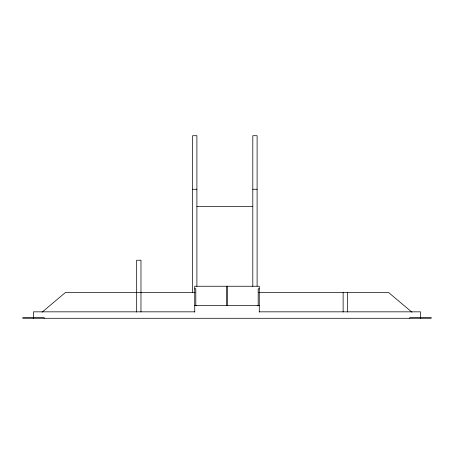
<?xml version="1.0" encoding="UTF-8"?>
<svg xmlns="http://www.w3.org/2000/svg" width="454" height="454" viewBox="0 0 454 454"><rect width="100%" height="100%" fill="white"/><g stroke="black" fill="none" stroke-linecap="round" stroke-linejoin="round"><path stroke-width="0.68" d="M42.035 312.199L65.45 292.484L195.05 292.484M257.214 305.797L259.257 305.389L194.743 305.389L196.786 305.797M192.592 189.256L196.894 189.256M252.804 189.256L257.106 189.256M196.894 206.462L252.804 206.462M194.743 288.806L195.816 288.806L195.816 305.389M259.257 288.818L258.184 288.818L258.184 305.389M258.723 292.484L388.55 292.484L411.965 312.199M194.743 311.836L33.454 311.836L33.454 318.288M259.257 311.836L420.546 311.836L420.546 318.288M22.7 317.647L44.203 317.647L44.203 318.288M431.3 317.647L409.797 317.647L409.797 318.288M22.7 318.288L431.3 318.288M347.429 292.484L347.429 312.011M343.128 292.484L343.128 312.011M259.257 312.029L259.257 286.247L194.743 286.247L194.743 312.029M257.106 286.128L257.106 135.712L252.804 135.712L252.804 286.44M227.216 286.247L227.216 305.389M226.784 286.247L226.784 305.389M196.894 286.44L196.894 135.712L192.592 135.712L192.592 292.484M140.978 312.011L140.978 260.227L136.677 260.227L136.677 312.011"/></g></svg>
